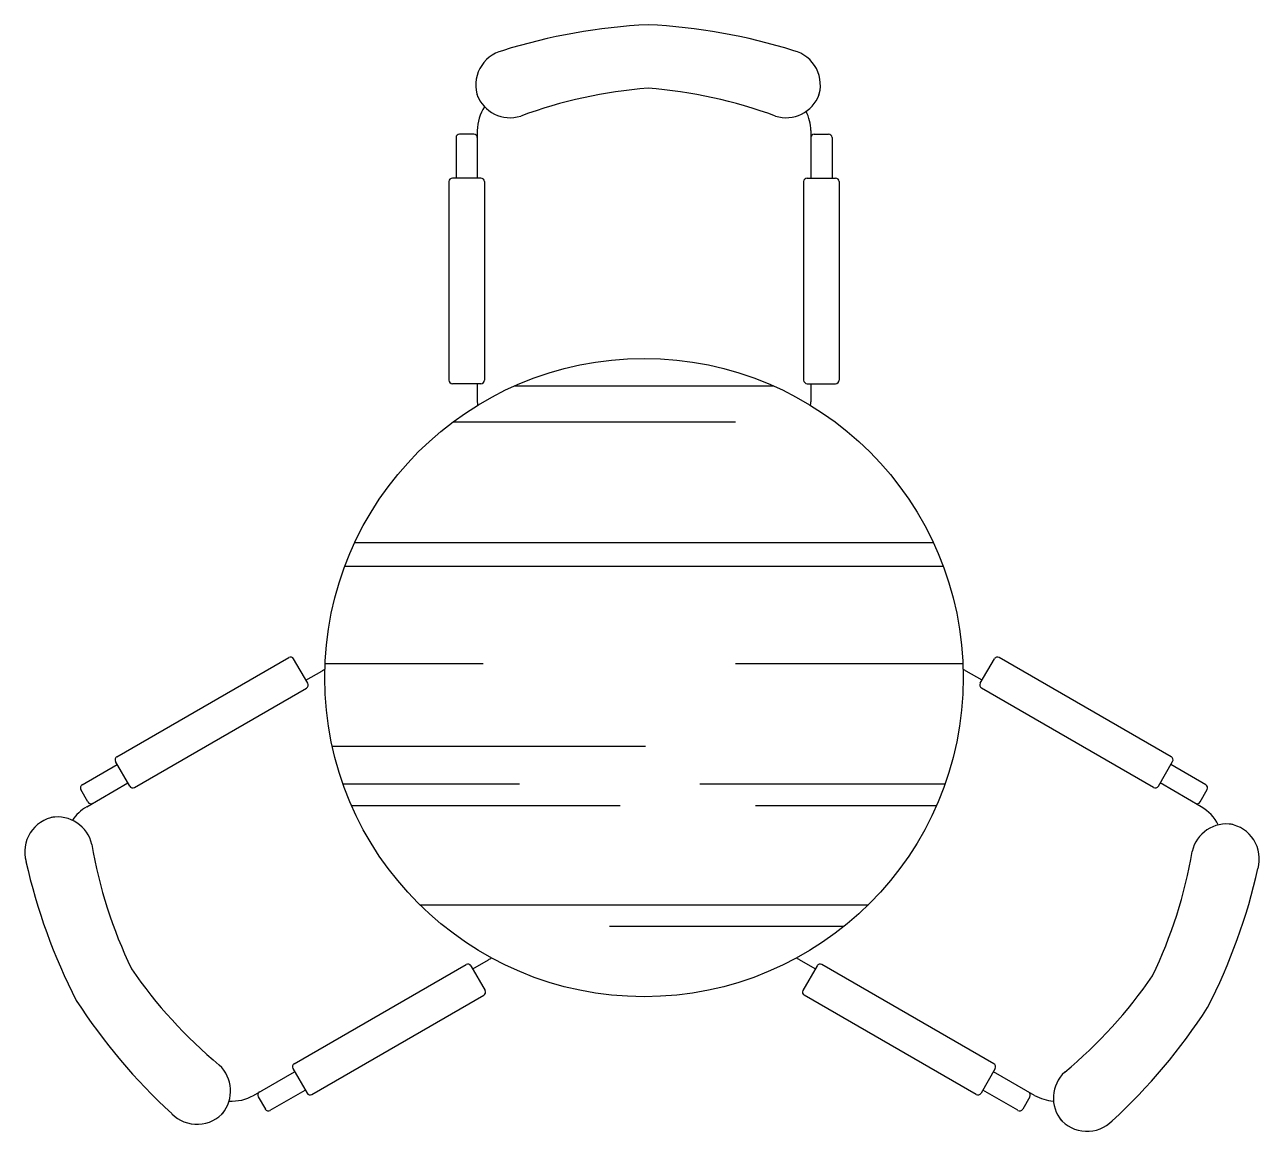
# Model space of a CAD drawing. Header units: millimetres. Extents: x -833.77 to -832.03, y 2617.44 to 2619.
import ezdxf

# ---------------------------------------------------------------- set-up
doc = ezdxf.new("R2010")
doc.units = ezdxf.units.MM
doc.header["$LTSCALE"] = 10
doc.layers.add('Móveis_mesas', color=2, linetype='Continuous')

msp = doc.modelspace()

# ---------------------------------------------------------------- hatches: boundary and pattern name
at = {"layer": 'Móveis_mesas'}
h = msp.add_hatch(dxfattribs=at)
h.set_pattern_fill('AR-RROOF', color=1, scale=0.01, style=0)
h.set_pattern_definition([(0, (-70.74727, 0), (0.5588, 0.254), [3.81, -0.508, 1.27, -0.254]), (0, (-70.40945, 0.127), (-0.254, 0.33782), [0.762, -0.08382, 1.524, -0.1905]), (0, (-70.62027, 0.2159), (1.3208, 0.17018), [2.032, -0.3556, 1.016, -0.254])])
edge = h.paths.add_edge_path()
edge.add_arc((-832.9012, 2618.0752), 0.45, 0, 360)

# ---------------------------------------------------------------- linework, layer by layer
for p, q in [((-832.6557, 2618.8936), (-832.6543, 2618.8974)), ((-833.1362, 2618.8466), (-833.1362, 2618.7796)), ((-832.6662, 2618.8466), (-832.6662, 2618.7796)), ((-833.1662, 2618.8367), (-833.1662, 2618.7796)), ((-833.1412, 2618.8417), (-833.1612, 2618.8417)), ((-832.6612, 2618.8417), (-832.6412, 2618.8417)), ((-832.6362, 2618.8367), (-832.6362, 2618.7796)), ((-833.1762, 2618.7746), (-833.1762, 2618.4947)), ((-833.1312, 2618.7796), (-833.1712, 2618.7796)), ((-833.1262, 2618.7746), (-833.1262, 2618.4947)), ((-832.6762, 2618.7746), (-832.6762, 2618.4947)), ((-832.6712, 2618.7796), (-832.6312, 2618.7796)), ((-832.6262, 2618.7746), (-832.6262, 2618.4947)), ((-833.1312, 2618.4897), (-833.1712, 2618.4897)), ((-833.1362, 2618.4897), (-833.1362, 2618.4639)), ((-832.6712, 2618.4897), (-832.6312, 2618.4897)), ((-832.6662, 2618.4897), (-832.6662, 2618.4639)), ((-833.6444, 2617.9637), (-833.402, 2618.1037)), ((-833.3752, 2618.0672), (-833.3952, 2618.1018)), ((-832.4273, 2618.0672), (-832.4073, 2618.1018)), ((-832.158, 2617.9637), (-832.4004, 2618.1037)), ((-833.3777, 2618.0715), (-833.3553, 2618.0844)), ((-832.4248, 2618.0715), (-832.4471, 2618.0844)), ((-833.6194, 2617.9204), (-833.377, 2618.0604)), ((-832.183, 2617.9204), (-832.4254, 2618.0604)), ((-833.6262, 2617.9222), (-833.6462, 2617.9569)), ((-832.1762, 2617.9222), (-832.1562, 2617.9569)), ((-833.6932, 2617.924), (-833.6437, 2617.9525)), ((-832.1092, 2617.924), (-832.1587, 2617.9525)), ((-833.6868, 2617.8931), (-833.6287, 2617.9266)), ((-832.1157, 2617.8931), (-832.1737, 2617.9266)), ((-833.685, 2617.8998), (-833.695, 2617.9172)), ((-832.1174, 2617.8998), (-832.1074, 2617.9172)), ((-833.7327, 2617.8787), (-833.7367, 2617.878)), ((-833.1427, 2617.6645), (-833.1203, 2617.6774)), ((-832.6598, 2617.6645), (-832.6821, 2617.6774)), ((-833.3944, 2617.5307), (-833.152, 2617.6706)), ((-833.1452, 2617.6688), (-833.1252, 2617.6342)), ((-832.6573, 2617.6688), (-832.6773, 2617.6342)), ((-832.408, 2617.5307), (-832.6504, 2617.6706)), ((-833.3694, 2617.4874), (-833.127, 2617.6273)), ((-832.433, 2617.4874), (-832.6754, 2617.6273)), ((-833.4518, 2617.486), (-833.3937, 2617.5195)), ((-833.3962, 2617.5239), (-833.3762, 2617.4892)), ((-832.4062, 2617.5239), (-832.4262, 2617.4892)), ((-832.3507, 2617.486), (-832.4087, 2617.5195)), ((-833.4282, 2617.465), (-833.3787, 2617.4935)), ((-832.3742, 2617.465), (-832.4237, 2617.4935)), ((-833.445, 2617.4842), (-833.435, 2617.4668)), ((-832.3574, 2617.4842), (-832.3674, 2617.4668)), ((-832.3152, 2617.4534), (-832.3126, 2617.4503))]:
    msp.add_line(p, q, dxfattribs=at)
at = {"layer": 'Móveis_mesas', "color": 3}
msp.add_circle((-832.9012, 2618.0752), 0.45, dxfattribs=at)
at = {"layer": 'Móveis_mesas'}
for centre, radius, start, end in [((-832.8534, 2618.1661), 0.8309, 92.8995, 107.3221), ((-832.9375, 2618.1661), 0.8309, 72.6779, 87.1005), ((-833.0884, 2618.9109), 0.05, 104.4541, 200.2794), ((-832.7026, 2618.9109), 0.05, 339.7206, 75.5459), ((-833.0898, 2618.9148), 0.05, 200.2794, 287.1624), ((-832.8452, 2618.2461), 0.6621, 94.3515, 110.3082), ((-832.9457, 2618.2461), 0.6621, 69.6918, 85.6485), ((-832.7012, 2618.9148), 0.05, 252.8376, 339.7206), ((-833.0762, 2618.8466), 0.06, 145.9655, 180), ((-832.7262, 2618.8466), 0.06, 0, 26.8035), ((-833.1612, 2618.8367), 0.005, 90, 180), ((-833.1412, 2618.8367), 0.005, 0, 90), ((-832.6612, 2618.8367), 0.005, 90, 180), ((-832.6412, 2618.8367), 0.005, 0, 90), ((-833.1712, 2618.7746), 0.005, 90, 180), ((-833.1312, 2618.7746), 0.005, 0, 90), ((-832.6712, 2618.7746), 0.005, 90, 180), ((-832.6312, 2618.7746), 0.005, 0, 90), ((-833.1712, 2618.4947), 0.005, 180, 270), ((-833.1312, 2618.4947), 0.005, 270, 0), ((-832.6712, 2618.4947), 0.005, 180, 270), ((-832.6312, 2618.4947), 0.005, 270, 0), ((-833.0862, 2618.4639), 0.05, 180, 185.4267), ((-832.7162, 2618.4639), 0.05, 354.5733, 0), ((-833.3995, 2618.0993), 0.005, 30, 120), ((-832.4029, 2618.0993), 0.005, 60, 150), ((-833.3303, 2618.0411), 0.05, 114.5733, 120), ((-832.4721, 2618.0411), 0.05, 60, 65.4267), ((-833.3795, 2618.0647), 0.005, 300, 30), ((-832.4229, 2618.0647), 0.005, 150, 240), ((-833.6419, 2617.9594), 0.005, 120, 210), ((-832.1605, 2617.9594), 0.005, 330, 60), ((-833.6907, 2617.9197), 0.005, 120, 210), ((-833.6219, 2617.9247), 0.005, 210, 300), ((-832.1805, 2617.9247), 0.005, 240, 330), ((-832.1117, 2617.9197), 0.005, 330, 60), ((-833.6568, 2617.8411), 0.06, 120, 146.8035), ((-833.6807, 2617.9023), 0.005, 210, 300), ((-832.1217, 2617.9023), 0.005, 240, 330), ((-832.1457, 2617.8411), 0.06, 25.9655, 60), ((-833.7242, 2617.8294), 0.05, 99.7206, 195.5459), ((-833.7283, 2617.8287), 0.05, 12.8376, 99.7206), ((-832.0799, 2617.8188), 0.05, 80.2794, 167.1624), ((-832.0839, 2617.8195), 0.05, 344.4541, 80.2794), ((-833.0269, 2617.9513), 0.6621, 189.6918, 205.6485), ((-832.9618, 2617.9984), 0.8309, 192.6779, 207.1005), ((-832.7812, 2617.9414), 0.6621, 334.3515, 350.3082), ((-832.8464, 2617.9884), 0.8309, 332.8995, 347.3221), ((-833.1453, 2617.7207), 0.05, 300, 305.4267), ((-832.6571, 2617.7207), 0.05, 234.5733, 240), ((-833.0771, 2618.0383), 0.6621, 214.3515, 230.3082), ((-833.1495, 2617.6663), 0.005, 30, 120), ((-832.6529, 2617.6663), 0.005, 60, 150), ((-832.731, 2618.0284), 0.6621, 309.6918, 325.6485), ((-833.1295, 2617.6317), 0.005, 300, 30), ((-832.6729, 2617.6317), 0.005, 150, 240), ((-833.0038, 2618.0712), 0.8309, 212.8995, 227.3221), ((-832.8044, 2618.0612), 0.8309, 312.6779, 327.1005), ((-833.534, 2617.4922), 0.05, 320.2794, 47.1624), ((-833.3919, 2617.5264), 0.005, 120, 210), ((-832.4105, 2617.5264), 0.005, 330, 60), ((-832.2742, 2617.4822), 0.05, 132.8376, 219.7206), ((-833.4818, 2617.538), 0.06, 265.9655, 300), ((-833.4407, 2617.4867), 0.005, 120, 210), ((-833.3719, 2617.4917), 0.005, 210, 300), ((-832.4305, 2617.4917), 0.005, 240, 330), ((-832.3617, 2617.4867), 0.005, 330, 60), ((-832.3207, 2617.538), 0.06, 240, 266.8035), ((-833.5313, 2617.4953), 0.05, 224.4541, 320.2794), ((-833.4307, 2617.4693), 0.005, 210, 300), ((-832.3717, 2617.4693), 0.005, 240, 330), ((-832.2768, 2617.4854), 0.05, 219.7206, 315.5459)]:
    msp.add_arc(centre, radius, start, end, dxfattribs=at)

doc.saveas('drawing.dxf')
